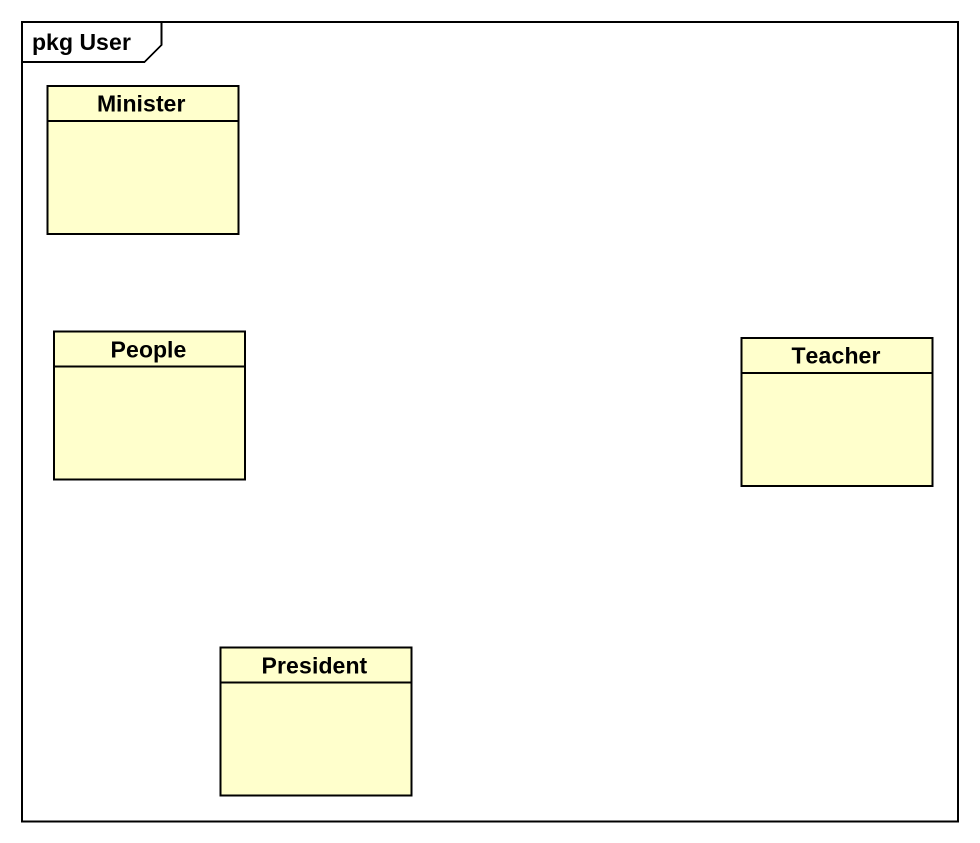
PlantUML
@startuml
mainframe pkg User
hide circle
hide empty members
class Minister
class People
class Teacher
class President
@enduml
